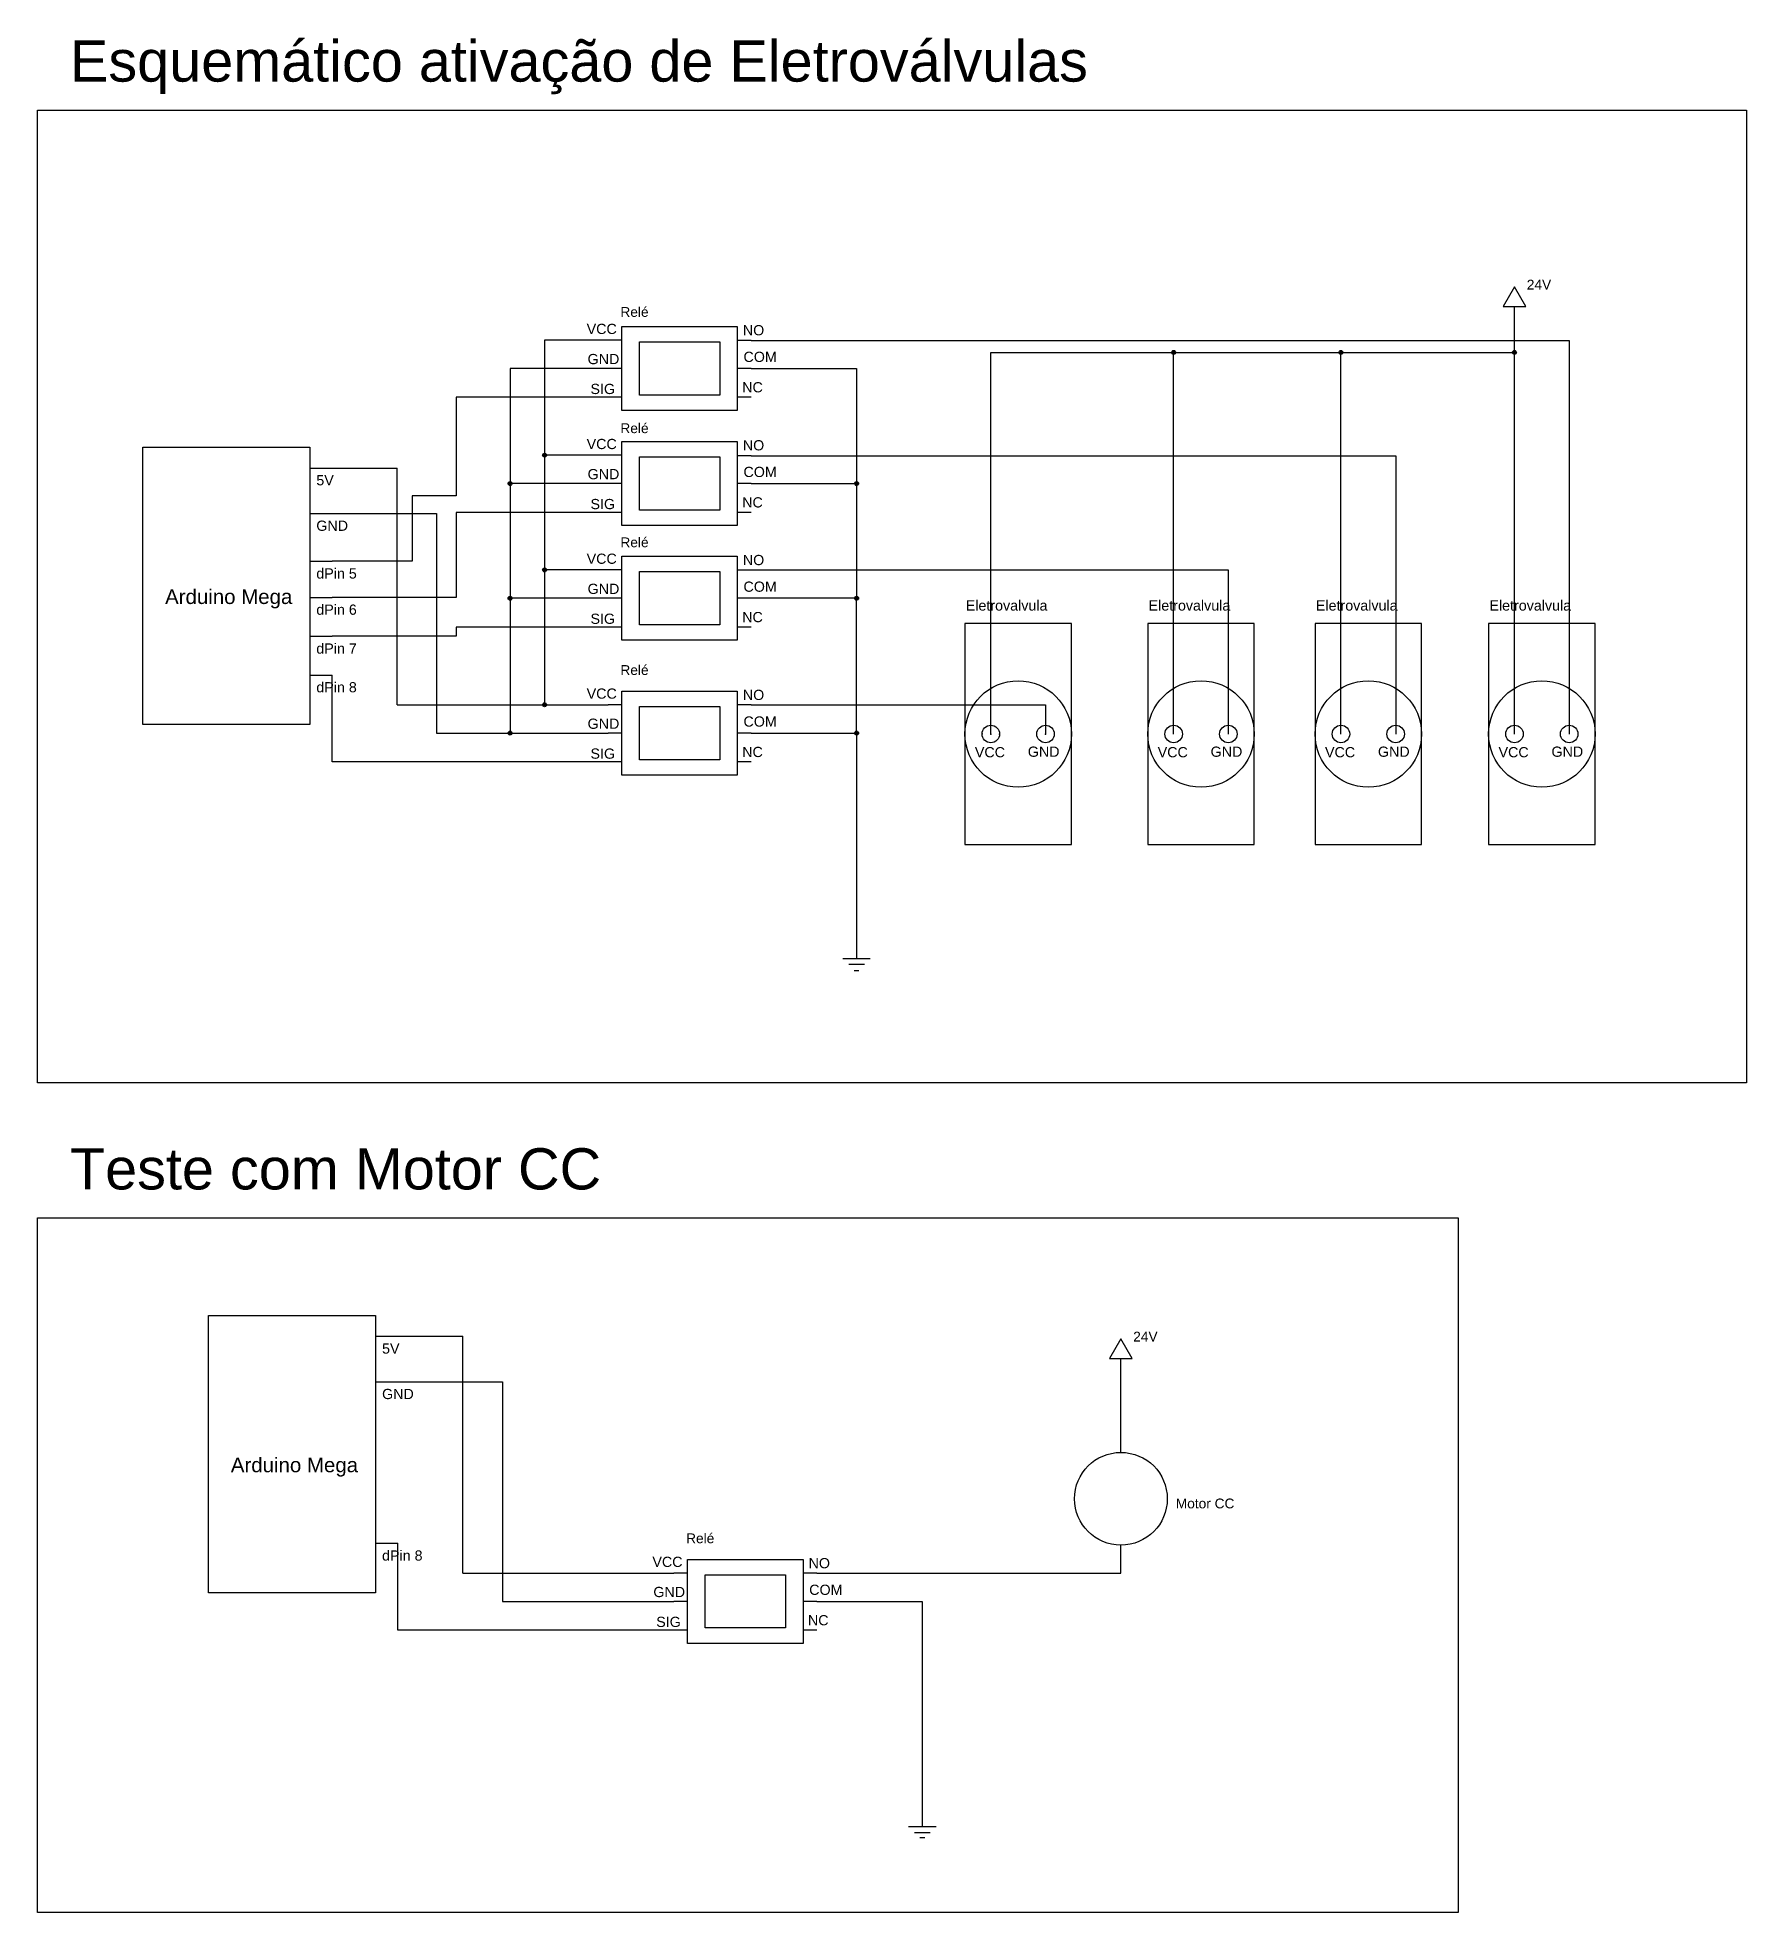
# Model space of a CAD drawing. Header units: millimetres. Extents: x 2052 to 10758, y -5042 to 4511.
import ezdxf

# ---------------------------------------------------------------- set-up
doc = ezdxf.new("R2010")
doc.units = ezdxf.units.MM
doc.styles.get("Standard").update_dxf_attribs({"font": 'arial.ttf'})

msp = doc.modelspace()

# ---------------------------------------------------------------- hatches: boundary and pattern name
at = {"true_color": 0xed1f24}
h = msp.add_hatch(color=240, dxfattribs=at)
h.dxf.hatch_style = 1
h.paths.add_polyline_path([(7849.4, 2906.3, 1), (7829.4, 2906.3, 1)])
h = msp.add_hatch(color=240, dxfattribs=at)
h.dxf.hatch_style = 1
h.paths.add_polyline_path([(8701.7, 2906.3, 1), (8681.7, 2906.3, 1)])
h = msp.add_hatch(color=240, dxfattribs=at)
h.dxf.hatch_style = 1
h.paths.add_polyline_path([(9585.7, 2906.3, 1), (9565.7, 2906.3, 1)])
h = msp.add_hatch(color=240, dxfattribs=at)
h.dxf.hatch_style = 1
h.paths.add_polyline_path([(4645.1, 2383, 1), (4625.1, 2383, 1)])
at = {"true_color": 0xffffff}
h = msp.add_hatch(color=7, dxfattribs=at)
h.dxf.hatch_style = 1
h.paths.add_polyline_path([(4469.4, 2238.5, 1), (4449.4, 2238.5, 1)])
h = msp.add_hatch(color=7, dxfattribs=at)
h.dxf.hatch_style = 1
h.paths.add_polyline_path([(6234.4, 2238.5, 1), (6214.4, 2238.5, 1)])
at = {"true_color": 0xed1f24}
h = msp.add_hatch(color=240, dxfattribs=at)
h.dxf.hatch_style = 1
h.paths.add_polyline_path([(4645.1, 1798.6, 1), (4625.1, 1798.6, 1)])
at = {"true_color": 0xffffff}
h = msp.add_hatch(color=7, dxfattribs=at)
h.dxf.hatch_style = 1
h.paths.add_polyline_path([(4469.4, 1654.1, 1), (4449.4, 1654.1, 1)])
h = msp.add_hatch(color=7, dxfattribs=at)
h.dxf.hatch_style = 1
h.paths.add_polyline_path([(6234.4, 1654.1, 1), (6214.4, 1654.1, 1)])
at = {"true_color": 0xed1f24}
h = msp.add_hatch(color=240, dxfattribs=at)
h.dxf.hatch_style = 1
h.paths.add_polyline_path([(4645.1, 1111.4, 1), (4625.1, 1111.4, 1)])
at = {"true_color": 0xffffff}
h = msp.add_hatch(color=7, dxfattribs=at)
h.dxf.hatch_style = 1
h.paths.add_polyline_path([(4469.4, 966.9, 1), (4449.4, 966.9, 1)])
h = msp.add_hatch(color=7, dxfattribs=at)
h.dxf.hatch_style = 1
h.paths.add_polyline_path([(6234.4, 966.9, 1), (6214.4, 966.9, 1)])

# ---------------------------------------------------------------- linework, layer by layer
at = {"color": 242, "true_color": 0xcd2027}
for p, q in [((9575.7, 2906.3), (9575.7, 3140.9)), ((6908.1, 962.4), (6908.1, 2906.3)), ((6908.1, 2906.3), (9575.7, 2906.3)), ((7570.8, -2453.2), (7570.8, -2218.6))]:
    msp.add_line(p, q, dxfattribs=at)
at = {"color": 240, "true_color": 0xed1f24}
for p, q in [((4958.7, 2969.4), (4635.1, 2969.4)), ((4635.1, 2969.4), (4635.1, 2393)), ((7839.4, 962.4), (7839.4, 2906.3)), ((8691.7, 962.4), (8691.7, 2906.3)), ((9575.7, 962.4), (9575.7, 2906.3)), ((3553.4, 2317.5), (3884, 2317.5)), ((3884, 1111.4), (3884, 2317.5)), ((4635.1, 2373), (4635.1, 1798.6)), ((4958.7, 2383), (4645.1, 2383)), ((4958.7, 1798.6), (4635.1, 1798.6)), ((4635.1, 1798.6), (4635.1, 1111.4)), ((3884, 1111.4), (4958.7, 1111.4)), ((3888.3, -2106.1), (4218.9, -2106.1)), ((4218.9, -3312.1), (4218.9, -2106.1)), ((7570.8, -2697.4), (7570.8, -2453.2)), ((4218.9, -3312.1), (5293.5, -3312.1))]:
    msp.add_line(p, q, dxfattribs=at)
at = {"color": 11, "true_color": 0xf27172}
for p, q in [((5029, 2969.4), (4958.7, 2969.4)), ((5687.1, 2966.9), (5616.8, 2966.9)), ((5029, 2824.9), (4958.7, 2824.9)), ((5687.1, 2824.9), (5616.8, 2824.9)), ((5029, 2677.9), (4958.7, 2677.9)), ((5687.1, 2677.9), (5616.8, 2677.9)), ((5029, 2383), (4958.7, 2383)), ((5687.1, 2380.5), (5616.8, 2380.5)), ((5029, 2238.5), (4958.7, 2238.5)), ((5687.1, 2238.5), (5616.8, 2238.5)), ((5029, 2091.5), (4958.7, 2091.5)), ((5687.1, 2091.5), (5616.8, 2091.5)), ((5029, 1798.6), (4958.7, 1798.6)), ((5687.1, 1796.6), (5616.8, 1796.6)), ((5029, 1654.1), (4958.7, 1654.1)), ((5687.1, 1654.1), (5616.8, 1654.1)), ((5029, 1507), (4958.7, 1507)), ((5687.1, 1507), (5616.8, 1507)), ((5029, 1111.4), (4958.7, 1111.4)), ((5687.1, 1111.4), (5616.8, 1111.4)), ((5029, 966.9), (4958.7, 966.9)), ((5687.1, 966.9), (5616.8, 966.9)), ((5029, 819.9), (4958.7, 819.9)), ((5687.1, 819.9), (5616.8, 819.9)), ((5363.9, -3312.1), (5293.5, -3312.1)), ((6022, -3312.1), (5951.6, -3312.1)), ((5363.9, -3456.6), (5293.5, -3456.6)), ((6022, -3456.6), (5951.6, -3456.6)), ((5363.9, -3603.7), (5293.5, -3603.7)), ((6022, -3603.7), (5951.6, -3603.7))]:
    msp.add_line(p, q, dxfattribs=at)
at = {"color": 152, "true_color": 0x2776bb}
for p, q in [((5687.1, 2966.9), (9854.7, 2966.9)), ((9854.7, 2966.9), (9854.7, 962.4)), ((5687.1, 2380.5), (8970.7, 2380.5)), ((8970.7, 2380.5), (8970.7, 962.4)), ((8118.4, 1796.6), (5687.1, 1796.6)), ((8118.4, 962.4), (8118.4, 1796.6)), ((5687.1, 1111.4), (7187.1, 1111.4)), ((7187.1, 1111.4), (7187.1, 962.4))]:
    msp.add_line(p, q, dxfattribs=at)
at = {"color": 7, "true_color": 0xffffff}
for p, q in [((4958.7, 2824.9), (4459.4, 2824.9)), ((4459.4, 2824.9), (4459.4, 2238.5)), ((4958.7, 2238.5), (4459.4, 2238.5)), ((4459.4, 2238.5), (4459.4, 1654.1)), ((3553.4, 2085.9), (4085, 2085.9)), ((4085, 2085.9), (4085, 966.9)), ((4958.7, 1654.1), (4459.4, 1654.1)), ((4459.4, 1654.1), (4459.4, 966.9)), ((4085, 966.9), (4958.7, 966.9)), ((6224.4, 647.2), (6224.4, -182.1)), ((3888.3, -2337.6), (4419.9, -2337.6)), ((4419.9, -2337.6), (4419.9, -3456.6)), ((4419.9, -3456.6), (5293.5, -3456.6)), ((6559.3, -3776.4), (6559.3, -4605.6))]:
    msp.add_line(p, q, dxfattribs=at)
for p, q in [((5687.1, 2824.9), (6224.4, 2824.9)), ((6224.4, 2824.9), (6224.4, 2238.5)), ((5687.1, 2238.5), (6224.4, 2238.5)), ((6224.4, 2238.5), (6224.4, 1654.1)), ((6224.4, 1654.1), (5687.1, 1654.1)), ((6224.4, 966.9), (6224.4, 1654.1)), ((5687.1, 966.9), (6224.4, 966.9)), ((6224.4, 966.9), (6224.4, 647.2)), ((6022, -3456.6), (6559.3, -3456.6)), ((6559.3, -3456.6), (6559.3, -3776.4))]:
    msp.add_line(p, q)
at = {"color": 85, "true_color": 0x58ba48}
for p, q in [((4958.7, 2677.9), (4183.9, 2677.9)), ((4183.9, 2677.9), (4183.9, 2175.8)), ((4183.9, 2175.8), (3960.1, 2175.8)), ((3960.1, 2175.8), (3960.1, 1843.4)), ((4958.7, 2091.5), (4183.9, 2091.5)), ((4183.9, 2091.5), (4183.9, 1658.4)), ((3960.1, 1843.4), (3553.4, 1842.7)), ((4183.9, 1658.4), (3553.4, 1658.4)), ((4183.9, 1460.4), (3553.4, 1460.4)), ((4958.7, 1507), (4183.9, 1507)), ((4183.9, 1507), (4183.9, 1460.4)), ((3553.4, 819.9), (3553.4, 1263)), ((4263.6, 819.9), (3553.4, 819.9)), ((4958.7, 819.9), (4263.6, 819.9)), ((3888.3, -3603.7), (3888.3, -3160.6)), ((4598.5, -3603.7), (3888.3, -3603.7)), ((5293.5, -3603.7), (4598.5, -3603.7))]:
    msp.add_line(p, q, dxfattribs=at)
at = {"color": 143, "true_color": 0x7aafdf}
for p, q in [((3439, 2317.5), (3553.4, 2317.5)), ((3439, 2085.9), (3553.4, 2085.9)), ((3439, 1842.7), (3553.4, 1842.7)), ((3439, 1658.4), (3553.4, 1658.4)), ((3439, 1460.4), (3553.4, 1460.4)), ((3439, 1263), (3553.4, 1263)), ((3773.9, -2106.1), (3888.3, -2106.1)), ((3773.9, -2337.6), (3888.3, -2337.6)), ((3773.9, -3160.6), (3888.3, -3160.6))]:
    msp.add_line(p, q, dxfattribs=at)
at = {"color": 165, "true_color": 0x5e67af}
for p, q in [((7570.8, -3312.1), (7570.8, -3170.1)), ((6022, -3312.1), (7570.8, -3312.1))]:
    msp.add_line(p, q, dxfattribs=at)
at = {"color": 9, "true_color": 0xd19cc7}
msp.add_lwpolyline([(2052, 4141.3), (10757.7, 4141.3), (10757.7, -814.5), (2052, -814.5)], close=True, dxfattribs=at)
at = {"color": 242, "true_color": 0xcd2027}
for points in [[(9575.7, 3241.4), (9517.7, 3140.9), (9633.8, 3140.9)], [(7570.8, -2118.1), (7512.8, -2218.6), (7628.8, -2218.6)]]:
    msp.add_lwpolyline(points, close=True, dxfattribs=at)
at = {"color": 11, "true_color": 0xf27172}
for points in [[(5029, 3038.5), (5616.8, 3038.5), (5616.8, 2611), (5029, 2611)], [(5118.6, 2960.4), (5527.2, 2960.4), (5527.2, 2689.4), (5118.6, 2689.4)], [(5029, 2452.2), (5616.8, 2452.2), (5616.8, 2024.6), (5029, 2024.6)], [(5118.6, 2374), (5527.2, 2374), (5527.2, 2103), (5118.6, 2103)], [(5029, 1867.7), (5616.8, 1867.7), (5616.8, 1440.1), (5029, 1440.1)], [(5118.6, 1789.6), (5527.2, 1789.6), (5527.2, 1518.5), (5118.6, 1518.5)], [(5029, 1180.6), (5616.8, 1180.6), (5616.8, 753), (5029, 753)], [(5118.6, 1102.5), (5527.2, 1102.5), (5527.2, 831.4), (5118.6, 831.4)], [(5363.9, -3243), (5951.6, -3243), (5951.6, -3670.5), (5363.9, -3670.5)], [(5453.5, -3321.1), (5862.1, -3321.1), (5862.1, -3592.1), (5453.5, -3592.1)]]:
    msp.add_lwpolyline(points, close=True, dxfattribs=at)
at = {"color": 143, "true_color": 0x7aafdf}
for points in [[(3439, 2423.4), (3439, 1010.8), (2588.6, 1010.8), (2588.6, 2423.4)], [(3773.9, -2000.2), (3773.9, -3412.7), (2923.5, -3412.7), (2923.5, -2000.2)]]:
    msp.add_lwpolyline(points, close=True, dxfattribs=at)
at = {"color": 51, "true_color": 0xf7f281}
for points in [[(6776.4, 962.4), (6776.4, 399.2), (7318.8, 399.2), (7318.8, 962.4), (7318.8, 1525.6), (6776.4, 1525.6)], [(7707.7, 962.4), (7707.7, 399.2), (8250.1, 399.2), (8250.1, 962.4), (8250.1, 1525.6), (7707.7, 1525.6)], [(8560, 962.4), (8560, 399.2), (9102.3, 399.2), (9102.3, 962.4), (9102.3, 1525.6), (8560, 1525.6)], [(9444.1, 962.4), (9444.1, 399.2), (9986.4, 399.2), (9986.4, 962.4), (9986.4, 1525.6), (9444.1, 1525.6)]]:
    msp.add_lwpolyline(points, close=True, dxfattribs=at)
at = {"color": 7, "true_color": 0xffffff}
for points in [[(6294.4, -182.1), (6224.4, -182.1), (6154.4, -182.1)], [(6264.4, -212.1), (6224.4, -212.1), (6184.4, -212.1)], [(6212.4, -242.1), (6224.4, -242.1), (6236.4, -242.1)], [(6629.3, -4605.6), (6559.3, -4605.6), (6489.3, -4605.6)], [(6599.3, -4635.6), (6559.3, -4635.6), (6519.3, -4635.6)], [(6547.3, -4658.9), (6559.3, -4658.9), (6571.3, -4658.9)]]:
    msp.add_lwpolyline(points, dxfattribs=at)
at = {"color": 31, "true_color": 0xfecc66}
msp.add_lwpolyline([(2052, -1502.8), (9289.2, -1502.8), (9289.2, -5041.6), (2052, -5041.6)], close=True, dxfattribs=at)
at = {"color": 240, "true_color": 0xed1f24}
for centre in [(7839.4, 2906.3), (8691.7, 2906.3), (9575.7, 2906.3), (4635.1, 2383), (4635.1, 1798.6), (4635.1, 1111.4)]:
    msp.add_circle(centre, 10, dxfattribs=at)
at = {"color": 7, "true_color": 0xffffff}
for centre in [(4459.4, 2238.5), (6224.4, 2238.5), (4459.4, 1654.1), (6224.4, 1654.1), (4459.4, 966.9), (6224.4, 966.9)]:
    msp.add_circle(centre, 10, dxfattribs=at)
at = {"color": 51, "true_color": 0xf7f281}
for centre, radius in [((7047.6, 962.4), 271.2), ((7978.9, 962.4), 271.2), ((8831.2, 962.4), 271.2), ((9715.2, 962.4), 271.2), ((6908.1, 962.4), 44.6), ((7187.1, 962.4), 44.6), ((7839.4, 962.4), 44.6), ((8118.4, 962.4), 44.6), ((8691.7, 962.4), 44.6), ((8970.7, 962.4), 44.6), ((9575.7, 962.4), 44.6), ((9854.7, 962.4), 44.6)]:
    msp.add_circle(centre, radius, dxfattribs=at)
at = {"color": 41, "true_color": 0xf4ee51}
msp.add_circle((7570.8, -2933.8), 236.3, dxfattribs=at)
at = {"color": 51, "true_color": 0xf7f281}
for p in [(6863.5, 963), (6908.1, 962.4), (6952.7, 961.2), (7187.1, 962.4)]:
    msp.add_point(p, dxfattribs=at)

# ---------------------------------------------------------------- texts
at = {"color": 9, "true_color": 0xd19cc7}
msp.add_text('Esquemático ativação de Eletroválvulas', height=210.022, dxfattribs=at).set_placement((2217.3, 4286.2))
at = {"color": 240, "true_color": 0xed1f24}
for p in [(9638.5, 3226.8), (7633.6, -2132.6)]:
    msp.add_text('24V', height=50, dxfattribs=at).set_placement(p)
at = {"color": 11, "true_color": 0xf27172}
for s, height, p in [('Relé', 50, (5021.2, 3087.7)), ('VCC', 52.05, (4849.4, 3000.3)), ('NO', 52.05, (5645, 2993.7)), ('GND', 52.05, (4854.3, 2846.8)), ('COM', 52.05, (5648.3, 2858)), ('SIG', 52.05, (4868.9, 2694.5)), ('NC', 52.05, (5641.8, 2703)), ('Relé', 50, (5021.2, 2495.4)), ('VCC', 52.05, (4849.4, 2414)), ('NO', 52.05, (5645, 2407.4)), ('GND', 52.05, (4854.3, 2260.5)), ('COM', 52.05, (5648.3, 2271.7)), ('SIG', 52.05, (4868.9, 2108.1)), ('NC', 52.05, (5641.8, 2116.6)), ('Relé', 50, (5021.2, 1914)), ('VCC', 52.05, (4849.4, 1829.5)), ('NO', 52.05, (5645, 1822.9)), ('GND', 52.05, (4854.3, 1676)), ('COM', 52.05, (5648.3, 1687.2)), ('SIG', 52.05, (4868.9, 1523.7)), ('NC', 52.05, (5641.8, 1532.1)), ('Relé', 50, (5021.2, 1263.4)), ('VCC', 52.05, (4849.4, 1142.4)), ('NO', 52.05, (5645, 1135.8)), ('COM', 52.05, (5648.3, 1000.1)), ('GND', 52.05, (4854.3, 988.9)), ('SIG', 52.05, (4868.9, 836.6)), ('NC', 52.05, (5641.8, 845)), ('Relé', 50, (5356, -3160.2)), ('VCC', 52.05, (5184.3, -3281.2)), ('NO', 52.05, (5979.9, -3287.8)), ('GND', 52.05, (5189.2, -3434.7)), ('COM', 52.05, (5983.1, -3423.5)), ('SIG', 52.05, (5203.8, -3587)), ('NC', 52.05, (5976.7, -3578.6))]:
    msp.add_text(s, height=height, dxfattribs=at).set_placement(p)
at = {"color": 143, "true_color": 0x7aafdf}
for s, height, p in [('5V', 52.05, (3472.3, 2229.2)), ('GND', 52.05, (3472.3, 1997.6)), ('dPin 5', 52.05, (3472.3, 1754.4)), ('Arduino Mega', 74.533, (2701.9, 1624.8)), ('dPin 6', 52.05, (3472.3, 1570.1)), ('dPin 7', 52.05, (3472.3, 1372.1)), ('dPin 8', 52.05, (3472.3, 1174.7)), ('5V', 52.05, (3807.2, -2194.4)), ('GND', 52.05, (3807.2, -2426)), ('Arduino Mega', 74.533, (3036.8, -2798.7)), ('dPin 8', 52.05, (3807.2, -3248.9))]:
    msp.add_text(s, height=height, dxfattribs=at).set_placement(p)
at = {"color": 51, "true_color": 0xf7f281}
for s, height, p in [('Eletrovalvula', 52.047, (6780.6, 1591.3)), ('Eletrovalvula', 52.047, (7711.9, 1591.3)), ('Eletrovalvula', 52.047, (8564.2, 1591.3)), ('Eletrovalvula', 52.047, (9448.2, 1591.3)), ('VCC', 52.05, (6827, 843.8)), ('GND', 52.05, (7096.6, 846.4)), ('VCC', 52.05, (7758.3, 843.8)), ('GND', 52.05, (8027.9, 846.4)), ('VCC', 52.05, (8610.6, 843.8)), ('GND', 52.05, (8880.2, 846.4)), ('VCC', 52.05, (9494.6, 843.8)), ('GND', 52.05, (9764.2, 846.4))]:
    msp.add_text(s, height=height, dxfattribs=at).set_placement(p)
at = {"color": 31, "true_color": 0xfecc66}
msp.add_text('Teste com Motor CC', height=210.022, dxfattribs=at).set_placement((2217.3, -1357.9))
at = {"color": 41, "true_color": 0xf4ee51}
msp.add_text('Motor CC', height=50, dxfattribs=at).set_placement((7850.4, -2982.7))

doc.saveas('drawing.dxf')
